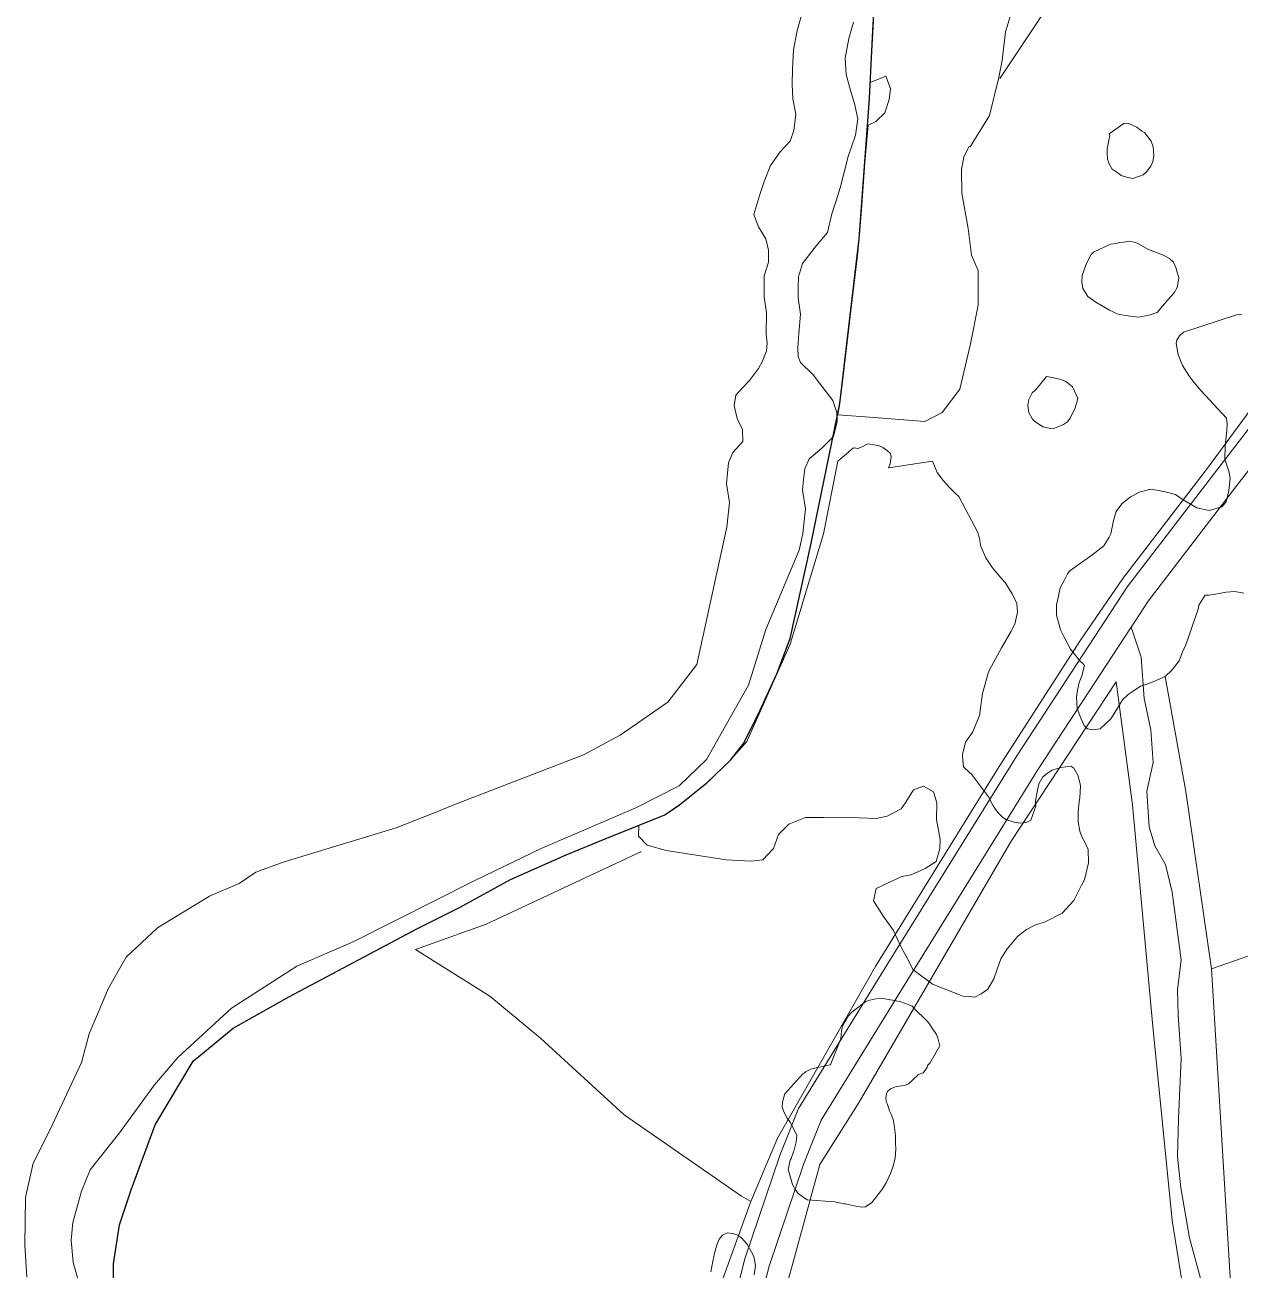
# Model space of a CAD drawing. Header units: metres. Extents: x 4652992 to 4879070, y 2074171 to 2309877.
# Drawn here: x 4653547.1 to 4653664.2, y 2308349.9 to 2308470 of the extents above; entities that cross this region are included whole.
import ezdxf

# ---------------------------------------------------------------- set-up
doc = ezdxf.new("R2010")
doc.units = ezdxf.units.M
doc.header["$MEASUREMENT"] = 0
doc.linetypes.add('DGN Style 3', pattern=[92.779933, 66.271381, -26.508552])
for name, color, linetype, lineweight in [('Level 19', 38, 'DGN Style 3', 0), ('Level 2', 6, 'Continuous', 0), ('Level 20', 30, 'DGN Style 3', 0), ('Level 37', 3, 'Continuous', 0), ('Level 40', 1, 'Continuous', 0)]:
    doc.layers.add(name, color=color, linetype=linetype, lineweight=lineweight)
doc.layers.add('Limite', color=38, linetype='Continuous', lineweight=0, plot=False)

msp = doc.modelspace()

# ---------------------------------------------------------------- linework, layer by layer
at = {"layer": 'Level 19', "linetype": 'DGN Style 3'}
for points in [[(4653615.074191, 2308345.397888, 1263.561241), (4653616.489438, 2308351.026475, 1263.700968), (4653619.897198, 2308361.0764, 1264.1463), (4653621.661142, 2308365.510388, 1264.322569), (4653630.289758, 2308379.512862, 1265.315201), (4653642.72882, 2308399.54665, 1267.058266), (4653653.379919, 2308415.854819, 1267.896338), (4653661.995029, 2308427.084118, 1267.672768), (4653670.328958, 2308437.913095, 1267.636081), (4653672.095527, 2308440.809492, 1267.638896), (4653673.696828, 2308445.325073, 1267.6662), (4653675.187723, 2308448.519744, 1267.789973), (4653684.73016, 2308461.247137, 1267.193582), (4653695.8698, 2308473.792888, 1266.322928), (4653697.496112, 2308475.856548, 1266.217669), (4653706.258907, 2308484.638428, 1265.563259), (4653708.84565, 2308487.049382, 1265.31487), (4653720.859279, 2308497.879814, 1264.662848), (4653735.15817, 2308510.34644, 1263.786562), (4653748.209587, 2308519.784115, 1262.753284), (4653766.747758, 2308532.93109, 1261.06256), (4653775.645877, 2308537.975289, 1260.371662)], [(4653672.341918, 2308436.530621, 1268.110353), (4653663.928543, 2308425.598413, 1267.736879), (4653655.370873, 2308414.443983, 1267.988848), (4653654.112498, 2308412.517252, 1268.035966), (4653653.740898, 2308411.948286, 1268.026534), (4653644.785647, 2308398.236674, 1267.157789), (4653632.3635, 2308378.230128, 1265.504367), (4653623.848388, 2308364.411847, 1264.375077), (4653622.186202, 2308360.233649, 1264.201032), (4653618.83026, 2308350.336541, 1263.814918), (4653617.46304, 2308344.898959, 1263.655322)]]:
    msp.add_polyline3d(points, dxfattribs=at)
at = {"layer": 'Level 2'}
for points in [[(4653547.266482, 2308349.271303, 1253.4535), (4653547.092715, 2308352.376528, 1253.441), (4653547.165102, 2308356.958315, 1253.4285), (4653547.893496, 2308360.240298, 1253.3285), (4653549.49811, 2308363.449709, 1253.2285), (4653552.539675, 2308369.970522, 1253.191), (4653553.276919, 2308372.739687, 1253.191), (4653555.15552, 2308377.131716, 1253.116), (4653556.869326, 2308380.124514, 1253.041), (4653559.88373, 2308382.947329, 1252.9285), (4653564.900515, 2308386.014712, 1252.891), (4653567.761721, 2308387.212282, 1252.891), (4653569.357119, 2308388.316286, 1252.891), (4653572.078127, 2308389.322329, 1252.8785), (4653582.884707, 2308392.597903, 1252.4785), (4653586.496706, 2308394.006899, 1252.3535), (4653588.436709, 2308394.808291, 1252.2785), (4653600.944094, 2308399.642885, 1252.091), (4653604.472475, 2308401.517885, 1251.9285), (4653609.072329, 2308404.71271, 1251.7035), (4653611.86133, 2308408.353518, 1251.541), (4653614.401085, 2308419.97436, 1250.9375), (4653614.763975, 2308421.577248, 1250.9057), (4653614.884394, 2308422.774258, 1250.8057), (4653615.004812, 2308423.971267, 1250.7057), (4653614.732383, 2308425.755349, 1250.6057), (4653614.832032, 2308426.781151, 1250.5557), (4653614.93168, 2308427.806952, 1250.5057), (4653615.350133, 2308428.786046, 1250.1057), (4653616.290946, 2308429.853863, 1250.0057), (4653616.275662, 2308431.017705, 1249.9057), (4653615.753771, 2308432.070307, 1249.9057), (4653615.456575, 2308433.322018, 1249.9057), (4653615.632033, 2308434.328592, 1249.7057), (4653616.258426, 2308435.017405, 1249.0057), (4653616.946957, 2308435.738548, 1248.9057), (4653617.807484, 2308436.89649, 1248.8057), (4653618.190757, 2308437.584223, 1248.8057), (4653618.592259, 2308438.5846, 1248.7057), (4653618.637447, 2308439.338607, 1248.6057), (4653618.553458, 2308440.217868, 1247.8057), (4653618.584317, 2308442.255527, 1247.8057), (4653618.361852, 2308443.806319, 1247.8057), (4653618.365909, 2308444.821185, 1247.7557), (4653618.369967, 2308445.836051, 1247.7057), (4653618.763282, 2308447.138808, 1247.6057), (4653618.781482, 2308448.30227, 1247.5557), (4653618.52817, 2308449.390448, 1247.5057), (4653617.807033, 2308450.560763, 1247.3057), (4653617.370252, 2308451.745651, 1247.2057), (4653617.954054, 2308453.655188, 1247.0557), (4653618.366333, 2308454.913001, 1246.9057), (4653618.962874, 2308456.467955, 1246.8057), (4653619.897738, 2308457.785105, 1246.7057), (4653620.859525, 2308458.817284, 1246.4557), (4653621.219371, 2308459.838772, 1246.2057), (4653621.425188, 2308461.427032, 1246.1057), (4653621.134618, 2308462.905658, 1245.9057), (4653621.053256, 2308464.276803, 1245.9057), (4653621.104596, 2308465.776805, 1245.8057), (4653621.201063, 2308467.606509, 1245.7057), (4653621.547514, 2308469.495407, 1245.6057), (4653621.986263, 2308471.061661, 1245.5557)], [(4653626.969285, 2308470.272438, 1245.555739), (4653626.530536, 2308468.706184, 1245.605739), (4653626.184085, 2308466.817285, 1245.705739), (4653626.268515, 2308465.252506, 1245.805739), (4653626.682371, 2308463.705112, 1245.905739), (4653627.08518, 2308462.442617, 1245.905739), (4653627.37575, 2308460.963991, 1246.105739), (4653627.169933, 2308459.375731, 1246.205739), (4653626.810087, 2308458.354243, 1246.455739), (4653626.450242, 2308457.332755, 1246.705739), (4653626.076087, 2308455.81995, 1246.805739), (4653625.701932, 2308454.307144, 1246.905739), (4653625.289653, 2308453.049331, 1247.055739), (4653624.877373, 2308451.791517, 1247.205739), (4653624.468926, 2308450.00149, 1247.305739), (4653623.42026, 2308448.749812, 1247.505739), (4653622.734587, 2308447.888584, 1247.555739), (4653622.048914, 2308447.027356, 1247.605739), (4653621.655599, 2308445.724599, 1247.705739), (4653621.651542, 2308444.709734, 1247.755739), (4653621.647484, 2308443.694868, 1247.805739), (4653621.869949, 2308442.144076, 1247.805739), (4653621.701703, 2308440.262516, 1247.805739), (4653621.605628, 2308438.904638, 1248.605739), (4653621.62638, 2308438.052125, 1248.705739), (4653621.865478, 2308437.48249, 1248.805739), (4653623.087875, 2308436.266137, 1248.805739), (4653623.706435, 2308435.459612, 1248.905739), (4653624.324995, 2308434.653087, 1249.005739), (4653624.988594, 2308433.796574, 1249.705739), (4653625.379714, 2308432.635875, 1249.905739), (4653625.405066, 2308431.736793, 1249.905739), (4653625.048791, 2308430.343577, 1249.905739), (4653623.914126, 2308429.191579, 1250.005739), (4653622.685732, 2308428.180189, 1250.105739), (4653622.267279, 2308427.201095, 1250.505739), (4653622.167631, 2308426.175294, 1250.555739), (4653622.067982, 2308425.149492, 1250.605739), (4653622.340411, 2308423.36541, 1250.705739), (4653622.219993, 2308422.168401, 1250.805739), (4653622.099574, 2308420.971391, 1250.905739), (4653621.736684, 2308419.368503, 1250.937501), (4653618.528078, 2308411.707522, 1251.5875), (4653616.8407, 2308406.347719, 1251.85), (4653612.793886, 2308399.197695, 1251.9125), (4653610.161318, 2308396.639895, 1251.9375), (4653606.042727, 2308394.549685, 1251.9375), (4653596.867312, 2308390.584292, 1252.05), (4653590.518496, 2308387.535891, 1252.225), (4653578.790102, 2308381.632876, 1252.675), (4653573.296877, 2308379.250674, 1253.075), (4653567.003115, 2308375.20032, 1253.4375), (4653561.821902, 2308370.448488, 1253.4875), (4653559.582888, 2308367.800722, 1253.4875), (4653556.216677, 2308363.176333, 1253.4875), (4653553.382693, 2308359.611086, 1253.4875), (4653552.558291, 2308357.56531, 1253.4875), (4653551.728091, 2308354.531313, 1253.4875), (4653551.554079, 2308352.815493, 1253.4875), (4653551.756899, 2308350.662295, 1253.4875), (4653552.687685, 2308347.38489, 1253.4875)]]:
    msp.add_polyline3d(points, dxfattribs=at)
at = {"layer": 'Level 20', "linetype": 'Continuous'}
msp.add_polyline3d([(4653660.426077, 2308349.118045, 1274.3309), (4653659.369519, 2308353.047973, 1274.3309), (4653658.517259, 2308357.880153, 1273.7568), (4653658.197869, 2308360.892166, 1273.1828), (4653658.295197, 2308364.53114, 1273.1828), (4653658.572668, 2308370.358693, 1272.6088), (4653658.281769, 2308374.522661, 1272.6088), (4653658.205441, 2308376.974704, 1272.0347), (4653658.577138, 2308379.874227, 1272.0347), (4653657.693634, 2308386.375541, 1271.4607), (4653657.060409, 2308389.059261, 1270.8867), (4653656.010895, 2308390.852416, 1270.3126), (4653655.487975, 2308392.67793, 1270.3126), (4653655.244901, 2308396.120147, 1269.7386), (4653655.850163, 2308398.885959, 1269.7386), (4653655.633858, 2308402.056885, 1269.1386), (4653654.986023, 2308405.055249, 1268.9646), (4653654.699083, 2308409.053602, 1268.5905), (4653653.740898, 2308411.948286, 1267.3562)], dxfattribs=at)
at = {"layer": 'Level 37', "extrusion": (-0.4293027102368139, 0.0045422351984884, 0.9031492407585403), "elevation": -1986194.496501, "flags": 128}
msp.add_lwpolyline([(-2357485.098852, 4181205.09275), (-2357502.153771, 4181202.131545), (-2357513.223537, 4181199.802316)], dxfattribs=at)
at = {"layer": 'Level 37'}
for points in [[(4653641.069723, 2308464.861783, 1255.875513), (4653645.770833, 2308471.879214, 1255.875513), (4653652.835495, 2308482.438259, 1257.02358), (4653661.341535, 2308475.636983, 1261.615849), (4653667.414856, 2308469.844631, 1265.060049), (4653676.086568, 2308462.522258, 1267.930218), (4653680.917622, 2308458.003541, 1267.930218), (4653689.334749, 2308469.601884, 1267.930218), (4653693.98578, 2308475.694268, 1267.356184), (4653695.844801, 2308477.483333, 1267.26072), (4653705.164327, 2308486.452159, 1266.78215), (4653713.413468, 2308493.627782, 1265.966391), (4653722.578614, 2308501.600205, 1265.060049), (4653729.048201, 2308506.962346, 1265.060049), (4653732.022057, 2308509.33112, 1264.83277), (4653748.923644, 2308522.793786, 1263.541057), (4653751.581232, 2308524.910642, 1263.337949), (4653770.451001, 2308537.318346, 1262.189882), (4653772.816567, 2308538.668556, 1261.967054), (4653782.639026, 2308544.274987, 1261.041815)], [(4653617.065676, 2308356.56083, 1264.5288), (4653619.651924, 2308362.664328, 1265.425195), (4653629.116232, 2308379.288493, 1266.625194), (4653641.03193, 2308398.502095, 1267.725195), (4653648.858154, 2308410.700358, 1268.325194), (4653652.942029, 2308416.634862, 1268.525195), (4653661.104912, 2308427.275433, 1268.725195), (4653668.174779, 2308436.896752, 1268.525195), (4653671.051686, 2308442.474139, 1268.525195), (4653673.155292, 2308447.694201, 1268.725195), (4653680.917622, 2308458.003541, 1267.930218)], [(4653661.979608, 2308328.446971, 1276.5407), (4653660.863788, 2308334.950826, 1276.5407), (4653657.685516, 2308354.724919, 1275.3927), (4653655.822212, 2308373.440376, 1273.6706), (4653653.885788, 2308394.815743, 1271.3744), (4653652.299234, 2308406.674866, 1269.6523), (4653642.174585, 2308391.315507, 1268.5043), (4653627.507573, 2308366.126088, 1267.3562), (4653623.724436, 2308360.116868, 1266.7822), (4653619.222721, 2308343.663895, 1266.7822)], [(4653675.538278, 2308339.84655, 1276.052975), (4653663.65392, 2308343.394426, 1275.966687), (4653661.496664, 2308379.009297, 1273.096519), (4653685.759508, 2308387.446047, 1272.522485), (4653697.911935, 2308391.954676, 1271.948452), (4653722.035655, 2308399.856087, 1271.261034)], [(4653558.285879, 2308343.017175, 1258.7457), (4653571.483016, 2308341.065172, 1260.4678), (4653587.78737, 2308337.401819, 1261.6158), (4653595.365839, 2308335.978425, 1261.6158), (4653604.190306, 2308334.118943, 1262.7639), (4653609.758876, 2308333.243686, 1263.5288), (4653613.009612, 2308345.270741, 1264.3288), (4653617.065676, 2308356.56083, 1264.5288), (4653616.166549, 2308357.055535, 1263.912), (4653604.874942, 2308364.929806, 1260.4678), (4653596.793988, 2308372.306716, 1257.5976), (4653591.929896, 2308376.351249, 1255.8755), (4653584.751781, 2308380.847646, 1255.3015), (4653591.555955, 2308383.293262, 1255.3015), (4653606.528478, 2308390.325035, 1255.3015)]]:
    msp.add_polyline3d(points, dxfattribs=at)
at = {"layer": 'Level 40', "color": 3, "flags": 128}
for points, elevation in [([(4653651.637264, 2308459.507274), (4653653.032703, 2308460.512246), (4653653.278394, 2308460.544), (4653653.585743, 2308460.483769), (4653654.301637, 2308460.152103), (4653654.784039, 2308459.784967), (4653655.016249, 2308459.644109), (4653655.669929, 2308458.800718), (4653655.868174, 2308458.265318), (4653655.922663, 2308457.361523), (4653655.8192, 2308456.85599), (4653655.653695, 2308456.402842), (4653655.224891, 2308455.847616), (4653654.902034, 2308455.564027), (4653653.905288, 2308455.227258), (4653653.290562, 2308455.347746), (4653652.763939, 2308455.514926), (4653652.594279, 2308455.657058), (4653651.921698, 2308456.095497), (4653651.628595, 2308456.63239), (4653651.47399, 2308457.062225), (4653651.425005, 2308457.657335), (4653651.429317, 2308458.049122), (4653651.531925, 2308458.569073), (4653651.601181, 2308458.920015), (4653651.68883, 2308459.364165), (4653651.637264, 2308459.507274)], 1264.800385), ([(4653650.097821, 2308448.095588), (4653651.761564, 2308448.882352), (4653652.326831, 2308448.930524), (4653652.58646, 2308449.038616), (4653653.007941, 2308449.083156), (4653653.547756, 2308449.168141), (4653654.175526, 2308449.045069), (4653654.444448, 2308448.925644), (4653655.42824, 2308448.349099), (4653656.846213, 2308447.806011), (4653657.444095, 2308447.503348), (4653657.832198, 2308447.127104), (4653658.062698, 2308446.61352), (4653658.343707, 2308445.623055), (4653658.264662, 2308445.222379), (4653658.16436, 2308444.713954), (4653657.90037, 2308444.180779), (4653657.284455, 2308443.496935), (4653656.254414, 2308442.277382), (4653655.4909, 2308442.029568), (4653654.421611, 2308441.841716), (4653653.183413, 2308442.005012), (4653652.495431, 2308442.139921), (4653651.651106, 2308442.519177), (4653650.895316, 2308442.957514), (4653650.338142, 2308443.278483), (4653649.572836, 2308443.826062), (4653649.081578, 2308444.604238), (4653648.973696, 2308445.21556), (4653649.018098, 2308445.842851), (4653649.397127, 2308446.936426), (4653649.899637, 2308447.895954), (4653650.097821, 2308448.095588)], 1269.200385), ([(4653644.647717, 2308434.949362), (4653645.594788, 2308436.118563), (4653645.977911, 2308436.043417), (4653646.135772, 2308436.012454), (4653646.855607, 2308435.86708), (4653647.441136, 2308435.638651), (4653647.914937, 2308435.253152), (4653648.078432, 2308435.12673), (4653648.592858, 2308434.033894), (4653648.571723, 2308433.86084), (4653648.338748, 2308433.083571), (4653647.871619, 2308432.088205), (4653647.596175, 2308431.740664), (4653647.228687, 2308431.493627), (4653646.448563, 2308431.168693), (4653646.111761, 2308431.075344), (4653645.21373, 2308431.251514), (4653644.425057, 2308431.804776), (4653644.217829, 2308432.017056), (4653643.87173, 2308432.630694), (4653643.770816, 2308433.329199), (4653643.884176, 2308433.903558), (4653644.205004, 2308434.541325), (4653644.454177, 2308434.762473), (4653644.647717, 2308434.949362)], 1267.200385)]:
    msp.add_lwpolyline(points, dxfattribs=dict(at, elevation=elevation))
at = {"layer": 'Level 40', "color": 3}
for points in [[(4653642.107913, 2308470.933875, 1256.3989), (4653641.624433, 2308469.339456, 1256.3989), (4653641.30218, 2308466.601184, 1259.2691), (4653640.950203, 2308464.818297, 1259.2691), (4653640.084331, 2308461.28411, 1259.2691), (4653638.23013, 2308458.280193, 1259.2691), (4653638.126707, 2308458.301859, 1259.2691), (4653637.617384, 2308457.305882, 1259.2691), (4653637.377352, 2308456.090126, 1259.2691), (4653637.430966, 2308453.8065, 1259.2691), (4653638.034446, 2308450.397324, 1260.9912), (4653638.363188, 2308447.812113, 1260.9912), (4653638.996316, 2308446.34352, 1260.9912), (4653639.00381, 2308442.980781, 1260.9912), (4653638.269145, 2308439.259175, 1260.9912), (4653637.230178, 2308434.902436, 1263.2873), (4653635.527784, 2308432.638091, 1263.2873), (4653633.854473, 2308431.79291, 1263.2873), (4653628.981651, 2308432.172433, 1260.9912), (4653625.449127, 2308432.432816, 1258.1185)], [(4653625.449127, 2308432.432816, 1258.1185), (4653625.670711, 2308433.506379, 1258.042616), (4653625.917864, 2308435.614249, 1257.8957), (4653626.363819, 2308439.417623, 1257.6194), (4653626.784854, 2308443.008464, 1257.3525), (4653627.343561, 2308447.773458, 1256.9879), (4653627.531705, 2308449.378069, 1256.861777), (4653627.737558, 2308452.212802, 1256.6399), (4653628.095734, 2308457.145115, 1256.2249), (4653628.391538, 2308460.341242, 1255.8249), (4653629.138103, 2308460.702064, 1255.8249), (4653629.981093, 2308461.551132, 1255.8249), (4653630.400754, 2308462.821248, 1255.8249), (4653630.528397, 2308463.895008, 1255.8249), (4653630.087179, 2308465.080228, 1255.8249), (4653628.593321, 2308464.475581, 1255.4661), (4653628.744771, 2308467.478819, 1255.1443), (4653628.89594, 2308470.377129, 1254.832206)], [(4653664.588801, 2308415.209841, 1276.800385), (4653663.750263, 2308415.373752, 1276.800385), (4653662.906359, 2308415.330207, 1276.800385), (4653661.869796, 2308415.135252, 1276.800385), (4653661.26466, 2308415.014493, 1276.800385), (4653660.866544, 2308415.041252, 1276.800385), (4653660.257836, 2308414.052225, 1276.800385), (4653660.225542, 2308413.766049, 1276.800385), (4653659.006314, 2308410.254879, 1274.000385), (4653658.726039, 2308409.623105, 1274.000385), (4653658.358788, 2308408.703253, 1274.000385), (4653657.708851, 2308407.842779, 1274.000385), (4653657.016437, 2308407.18296, 1274.000385), (4653655.93201, 2308406.693951, 1274.000385), (4653655.349093, 2308406.485659, 1274.000385), (4653654.638843, 2308406.259954, 1274.000385), (4653653.946288, 2308405.780306, 1274.000385), (4653653.453692, 2308405.448901, 1274.000385), (4653652.910715, 2308404.937702, 1274.000385), (4653652.333296, 2308403.984799, 1274.000385), (4653651.7751, 2308403.113981, 1274.000385), (4653650.750642, 2308402.139421, 1274.000385), (4653649.988476, 2308402.048985, 1274.000385), (4653649.530315, 2308402.138952, 1274.000385), (4653649.219378, 2308402.464886, 1274.000385), (4653648.877171, 2308403.169527, 1274.000385), (4653648.550601, 2308404.099936, 1274.000385), (4653648.45671, 2308405.236868, 1274.000385), (4653648.57862, 2308405.854415, 1274.000385), (4653648.738777, 2308406.614417, 1274.000385), (4653648.974418, 2308407.25184, 1274.000385), (4653649.245063, 2308408.259225, 1274.000385), (4653649.00332, 2308408.493939, 1274.000385), (4653648.811156, 2308408.653021, 1274.000385), (4653647.906419, 2308409.821931, 1274.000385), (4653647.288613, 2308410.964711, 1274.000385), (4653646.94208, 2308411.69601, 1274.000385), (4653646.553666, 2308413.11004, 1274.000385), (4653646.558442, 2308414.107215, 1274.000385), (4653646.725013, 2308414.946538, 1274.000385), (4653646.905437, 2308415.747437, 1274.000385), (4653647.283135, 2308416.458057, 1274.000385), (4653647.601241, 2308417.095051, 1274.000385), (4653647.835521, 2308417.384608, 1274.000385), (4653648.516873, 2308417.872653, 1274.000385), (4653649.949635, 2308418.886169, 1274.000385), (4653650.519085, 2308419.350863, 1274.000385), (4653651.09838, 2308419.795133, 1274.000385), (4653651.608115, 2308420.614356, 1274.000385), (4653651.79269, 2308420.92832, 1274.000385), (4653652.048381, 2308422.224263, 1274.000385), (4653652.288658, 2308423.106471, 1274.000385), (4653652.858574, 2308423.835972, 1274.000385), (4653653.668641, 2308424.522728, 1274.000385), (4653654.610317, 2308424.990612, 1274.000385), (4653655.649051, 2308425.246604, 1274.000385), (4653656.900225, 2308425.018823, 1274.000385), (4653658.004953, 2308424.722165, 1274.000385), (4653658.742382, 2308424.223884, 1274.000385), (4653660.080447, 2308423.439431, 1274.000385), (4653661.255152, 2308423.188871, 1274.000385), (4653662.485498, 2308423.541602, 1274.000385), (4653662.91642, 2308424.04152, 1274.000385), (4653663.173625, 2308425.113192, 1274.000385), (4653663.301701, 2308426.32773, 1274.000385), (4653663.172068, 2308426.985923, 1274.000385), (4653662.777788, 2308428.151283, 1274.000385), (4653662.803922, 2308429.409293, 1274.000385), (4653662.96157, 2308430.922122, 1274.000385), (4653663.002208, 2308431.516409, 1274.000385), (4653662.924352, 2308432.095231, 1274.000385), (4653660.459123, 2308434.775385, 1269.600385), (4653659.774086, 2308435.581744, 1269.600385), (4653659.308104, 2308436.200444, 1269.600385), (4653658.68042, 2308437.170542, 1269.600385), (4653658.278397, 2308438.253471, 1269.600385), (4653658.084489, 2308439.31362, 1269.600385), (4653658.149077, 2308439.622662, 1269.600385), (4653658.396791, 2308440.025275, 1269.600385), (4653658.780107, 2308440.393691, 1269.600385), (4653663.898821, 2308442.074095, 1272.200385), (4653664.40877, 2308442.113318, 1272.200385)], [(4653610.046084, 2308394.709097, 1261.000385), (4653610.184988, 2308394.803899, 1261.053302), (4653612.849029, 2308396.941157, 1262.127999), (4653612.983345, 2308397.070184, 1262.186605), (4653613.017466, 2308397.097613, 1262.200385), (4653613.618093, 2308397.679939, 1262.200385), (4653615.116192, 2308399.119051, 1262.200385), (4653615.159821, 2308399.174693, 1262.200385), (4653616.705127, 2308400.925891, 1262.200385), (4653620.852925, 2308410.294193, 1262.200385), (4653624.076624, 2308420.950405, 1262.200385), (4653625.456765, 2308427.938931, 1262.200385), (4653626.985221, 2308429.23248, 1264.200385), (4653627.413503, 2308429.176239, 1264.200385), (4653627.6069, 2308429.262516, 1264.400385), (4653627.79907, 2308429.34729, 1265.000385), (4653628.172983, 2308429.541731, 1265.000385), (4653628.398221, 2308429.623381, 1265.000385), (4653628.96831, 2308429.511526, 1265.000385), (4653629.444164, 2308429.418161, 1265.000385), (4653629.814678, 2308429.262318, 1265.000385), (4653630.241889, 2308428.954887, 1265.000385), (4653630.552858, 2308428.699019, 1265.000385), (4653630.610717, 2308428.362564, 1265.000385), (4653630.505914, 2308427.685669, 1265.000385), (4653630.363051, 2308427.315011, 1265.000385), (4653634.594207, 2308427.950721, 1266.800385), (4653635.045772, 2308426.847092, 1266.800385), (4653635.635721, 2308426.04762, 1266.800385), (4653636.199348, 2308425.457098, 1266.800385), (4653636.784427, 2308424.864763, 1266.800385), (4653637.123587, 2308424.555122, 1266.800385), (4653638.972852, 2308421.071216, 1269.200385), (4653639.107339, 2308420.490109, 1269.200385), (4653639.25335, 2308419.710645, 1269.200385), (4653639.735695, 2308418.618683, 1269.200385), (4653640.379509, 2308417.658732, 1269.200385), (4653641.188959, 2308416.702728, 1269.200385), (4653641.594693, 2308416.258005, 1269.200385), (4653642.254997, 2308415.145066, 1269.200385), (4653642.724184, 2308414.227194, 1269.200385), (4653642.770415, 2308413.376062, 1269.200385), (4653642.515972, 2308412.2199, 1269.200385), (4653642.164606, 2308411.56961, 1269.200385), (4653641.246928, 2308409.959568, 1269.200385), (4653640.082087, 2308407.820123, 1269.200385), (4653639.951437, 2308407.51097, 1269.200385), (4653639.396216, 2308405.539615, 1269.200385), (4653639.195066, 2308403.940255, 1269.200385), (4653639.16089, 2308403.505385, 1269.200385), (4653638.489937, 2308401.855042, 1269.200385), (4653637.768121, 2308400.867784, 1269.200385), (4653637.491294, 2308399.676248, 1269.200385), (4653637.511828, 2308399.085827, 1269.200385), (4653637.58906, 2308398.487842, 1269.200385), (4653638.175968, 2308397.910829, 1269.200385), (4653638.358155, 2308397.754212, 1269.200385), (4653640.098092, 2308395.443026, 1272.000385), (4653640.223323, 2308395.140672, 1272.000385), (4653640.450305, 2308394.71024, 1272.000385), (4653640.891386, 2308394.071843, 1272.000385), (4653641.322756, 2308393.622589, 1272.000385), (4653641.657147, 2308393.408183, 1272.000385), (4653642.459763, 2308393.15419, 1272.000385), (4653643.053098, 2308393.037692, 1272.000385), (4653643.609302, 2308393.094291, 1272.000385), (4653644.070925, 2308393.33543, 1272.000385), (4653644.559946, 2308394.669988, 1272.000385), (4653644.528812, 2308395.236355, 1272.000385), (4653644.689707, 2308396.051785, 1272.000385), (4653644.843943, 2308396.833466, 1272.000385), (4653645.224901, 2308397.505184, 1272.000385), (4653645.669865, 2308397.873642, 1272.000385), (4653646.124166, 2308398.137197, 1272.000385), (4653646.972571, 2308398.404606, 1272.000385), (4653647.915756, 2308398.552719, 1272.000385), (4653648.22213, 2308398.358671, 1272.000385), (4653648.613588, 2308397.685979, 1272.000385), (4653648.833466, 2308396.847406, 1272.000385), (4653648.871514, 2308396.616742, 1272.000385), (4653648.800019, 2308395.479335, 1272.000385), (4653648.728262, 2308395.115608, 1272.000385), (4653648.63965, 2308394.106039, 1272.000385), (4653648.618125, 2308393.172751, 1272.000385), (4653648.777625, 2308392.278816, 1272.000385), (4653649.002291, 2308391.738924, 1272.000385), (4653649.3118, 2308391.14416, 1272.000385), (4653649.612765, 2308390.50508, 1272.000385), (4653649.635072, 2308389.217847, 1272.000385), (4653649.231007, 2308387.583632, 1272.000385), (4653648.962035, 2308387.065205, 1272.000385), (4653648.19938, 2308385.588877, 1272.000385), (4653647.095081, 2308384.370503, 1272.000385), (4653645.447718, 2308383.524419, 1272.000385), (4653644.453214, 2308383.20557, 1272.000385), (4653643.648335, 2308382.799402, 1272.000385), (4653642.81708, 2308382.147049, 1272.000385), (4653642.328237, 2308381.565358, 1272.000385), (4653641.787269, 2308380.924326, 1272.000385), (4653641.183616, 2308379.962861, 1272.000385), (4653640.816096, 2308378.966023, 1272.000385), (4653640.510098, 2308378.015597, 1272.000385), (4653639.930963, 2308377.03035, 1272.000385), (4653639.280303, 2308376.580006, 1272.000385), (4653638.659492, 2308376.27073, 1272.000385), (4653638.148116, 2308376.329831, 1272.000385), (4653637.502499, 2308376.373751, 1272.000385), (4653637.186043, 2308376.490606, 1272.000385), (4653634.578444, 2308377.509403, 1270.000385), (4653632.681938, 2308378.944877, 1269.600385), (4653632.386361, 2308379.618734, 1269.600385), (4653631.547077, 2308381.132025, 1269.600385), (4653630.840869, 2308382.692284, 1269.600385), (4653629.878901, 2308384.045623, 1269.600385), (4653628.896815, 2308385.549484, 1269.600385), (4653629.154636, 2308386.739892, 1269.600385), (4653631.634959, 2308387.88798, 1270.600385), (4653632.53056, 2308388.062958, 1270.600385), (4653633.868297, 2308388.667892, 1270.600385), (4653634.930859, 2308389.3373, 1270.600385), (4653635.291006, 2308390.612855, 1270.600385), (4653635.341068, 2308391.462633, 1270.600385), (4653634.968348, 2308393.398871, 1268.000385), (4653635.013667, 2308394.997698, 1268.000385), (4653634.699269, 2308396.066081, 1268.000385), (4653633.737887, 2308396.622755, 1268.000385), (4653632.749671, 2308396.244469, 1268.000385), (4653632.016708, 2308395.061212, 1268.000385), (4653631.562195, 2308394.415073, 1268.000385), (4653630.210976, 2308393.702166, 1268.000385), (4653629.165472, 2308393.476938, 1268.000385), (4653627.520993, 2308393.553515, 1268.000385), (4653624.094235, 2308393.592703, 1263.400385), (4653622.359106, 2308393.593321, 1263.400385), (4653620.743118, 2308392.952214, 1263.400385), (4653619.735381, 2308391.952172, 1263.400385), (4653619.258739, 2308390.583155, 1263.400385), (4653618.244452, 2308389.510383, 1263.400385), (4653617.072064, 2308389.38397, 1263.400385), (4653614.708608, 2308389.491707, 1263.400385), (4653610.772232, 2308390.110406, 1260.600385), (4653608.900856, 2308390.418489, 1260.600385), (4653607.087128, 2308390.909958, 1260.600385), (4653606.231359, 2308391.778056, 1260.600385), (4653606.288142, 2308392.841372, 1260.600385), (4653608.793946, 2308393.854509, 1261.000385), (4653610.046084, 2308394.709097, 1261.000385)], [(4653635.282946, 2308371.558438, 1272.800385), (4653634.333651, 2308369.910823, 1272.800385), (4653634.108301, 2308369.661097, 1272.800385), (4653634.074784, 2308369.491269, 1272.800385), (4653633.960737, 2308369.304602, 1272.800385), (4653633.833821, 2308369.137041, 1272.800385), (4653633.680594, 2308368.980718, 1272.800385), (4653633.680579, 2308368.980708, 1272.800385), (4653633.569388, 2308368.924225, 1272.400385), (4653633.220827, 2308368.759983, 1272.000385), (4653632.269589, 2308367.915065, 1272.000385), (4653631.885493, 2308367.755062, 1271.800385), (4653631.588858, 2308367.710097, 1271.400385), (4653631.123058, 2308367.657526, 1271.200385), (4653630.801804, 2308367.517103, 1271.200385), (4653630.546444, 2308367.417371, 1271.200385), (4653630.264049, 2308367.178288, 1271.200385), (4653630.158108, 2308366.938547, 1271.200385), (4653630.099706, 2308366.573034, 1271.200385), (4653630.130495, 2308366.202265, 1271.200385), (4653630.210034, 2308366.009863, 1271.200385), (4653630.303556, 2308365.720064, 1271.200385), (4653630.435728, 2308365.29892, 1271.200385), (4653630.596884, 2308364.991629, 1271.200385), (4653630.786102, 2308364.464728, 1271.200385), (4653630.897457, 2308363.940369, 1271.200385), (4653631.024016, 2308362.921106, 1271.200385), (4653631.023315, 2308362.178852, 1271.200385), (4653631.045395, 2308361.602405, 1271.200385), (4653630.997906, 2308360.766699, 1271.200385), (4653630.799004, 2308359.969296, 1271.200385), (4653630.549436, 2308359.253926, 1271.200385), (4653630.113064, 2308358.369093, 1271.200385), (4653629.844143, 2308357.89632, 1271.200385), (4653629.786205, 2308357.814167, 1271.200385), (4653628.736441, 2308356.459405, 1271.200385), (4653628.126189, 2308356.04905, 1271.200385), (4653627.736429, 2308356.00785, 1271.200385), (4653627.02672, 2308356.147449, 1271.200385), (4653626.169641, 2308356.316035, 1271.200385), (4653626.065912, 2308356.336439, 1271.200385), (4653625.465715, 2308356.454496, 1271.200385), (4653625.295799, 2308356.487918, 1271.200385), (4653625.160203, 2308356.51459, 1271.200385), (4653622.499116, 2308356.716676, 1268.200385), (4653621.974551, 2308357.103432, 1268.200385), (4653621.645034, 2308357.334617, 1268.200385), (4653621.320292, 2308357.782943, 1268.200385), (4653621.233353, 2308357.98229, 1268.200385), (4653621.103678, 2308358.18042, 1268.200385), (4653620.699792, 2308359.553635, 1268.200385), (4653620.6805, 2308359.623903, 1268.200385), (4653620.860332, 2308360.534758, 1268.200385), (4653620.955418, 2308360.717467, 1268.200385), (4653621.183328, 2308361.331089, 1268.200385), (4653621.207586, 2308361.404849, 1268.200385), (4653621.447227, 2308362.311796, 1268.200385), (4653621.514053, 2308362.949169, 1268.200385), (4653620.875511, 2308364.198337, 1268.200385), (4653620.590877, 2308364.549989, 1268.200385), (4653620.230422, 2308365.30876, 1268.200385), (4653620.11023, 2308365.702084, 1268.200385), (4653620.133404, 2308366.118317, 1268.200385), (4653620.21208, 2308366.516783, 1268.200385), (4653620.362147, 2308366.92776, 1268.200385), (4653622.097597, 2308368.860895, 1270.400385), (4653622.223349, 2308368.937034, 1270.400385), (4653622.345153, 2308369.06531, 1270.400385), (4653622.865602, 2308369.316811, 1270.400385), (4653622.865633, 2308369.316824, 1270.400385), (4653623.488725, 2308369.489395, 1270.400385), (4653623.870633, 2308369.550729, 1270.400385), (4653624.710961, 2308369.720681, 1270.400385), (4653624.793096, 2308369.825129, 1270.400385), (4653625.741949, 2308372.228814, 1272.800385), (4653625.738144, 2308372.258796, 1272.800385), (4653625.826929, 2308373.00576, 1272.800385), (4653625.84981, 2308373.121656, 1272.800385), (4653625.923678, 2308373.495817, 1272.800385), (4653626.455808, 2308374.438632, 1272.800385), (4653626.771215, 2308374.772209, 1272.800385), (4653626.974752, 2308374.955723, 1272.800385), (4653628.147378, 2308375.842399, 1272.800385), (4653628.554329, 2308375.970609, 1272.800385), (4653629.125289, 2308376.111603, 1272.800385), (4653629.794432, 2308376.145654, 1272.800385), (4653630.728498, 2308375.981827, 1272.800385), (4653631.424552, 2308375.845008, 1272.800385), (4653631.993962, 2308375.650742, 1272.800385), (4653632.620114, 2308375.378518, 1272.800385), (4653632.880277, 2308375.095107, 1272.800385), (4653633.967712, 2308374.046844, 1272.800385), (4653634.125111, 2308373.868836, 1272.800385), (4653634.341043, 2308373.625299, 1272.800385), (4653634.56931, 2308373.284719, 1272.800385), (4653634.975571, 2308372.677329, 1272.800385), (4653635.090609, 2308372.355365, 1272.800385), (4653635.282946, 2308371.558438, 1272.800385)], [(4653613.211751, 2308349.774146, 1269.200385), (4653613.417158, 2308350.814308, 1269.200385), (4653613.595793, 2308351.718894, 1269.200385), (4653613.83484, 2308352.42762, 1269.200385), (4653614.024097, 2308352.909501, 1269.200385), (4653614.342389, 2308353.298328, 1269.200385), (4653614.784609, 2308353.521875, 1269.200385), (4653615.349925, 2308353.48428, 1269.200385), (4653615.830644, 2308353.295928, 1269.200385), (4653616.16359, 2308353.051203, 1269.200385), (4653616.732803, 2308352.440758, 1269.200385), (4653617.36726, 2308351.25098, 1269.200385), (4653617.531499, 2308350.374917, 1269.200385), (4653617.407986, 2308349.500266, 1269.200385)]]:
    msp.add_polyline3d(points, dxfattribs=at)
at = {"layer": 'Limite', "color": 5, "linetype": 'Continuous', "lineweight": 30}
msp.add_polyline3d([(4653555.626325, 2308341.780975, 1255.720314), (4653555.645765, 2308350.552393, 1254.346084), (4653556.209875, 2308354.321638, 1254.194652), (4653557.328735, 2308357.692764, 1254.268485), (4653559.644683, 2308363.958639, 1254.533231), (4653563.309677, 2308370.102354, 1253.994273), (4653567.166601, 2308373.268857, 1254.274503), (4653572.610852, 2308376.312767, 1254.067578), (4653584.929353, 2308382.873853, 1252.929866), (4653589.048344, 2308384.928551, 1252.767317), (4653593.89635, 2308387.616647, 1252.634557), (4653599.259795, 2308389.986117, 1252.484696), (4653603.033734, 2308391.525563, 1252.466993), (4653608.793946, 2308393.854509, 1252.787056), (4653610.184988, 2308394.803899, 1252.976965), (4653612.849029, 2308396.941157, 1253.163459), (4653615.116192, 2308399.119051, 1253.692515), (4653616.389912, 2308400.743499, 1254.477729), (4653617.904846, 2308403.796328, 1255.017453), (4653619.579937, 2308407.443847, 1254.87027), (4653620.857572, 2308410.85445, 1252.682813), (4653622.862152, 2308419.899105, 1250.80164), (4653625.670711, 2308433.506379, 1249.409901), (4653627.531705, 2308449.378069, 1248.588201), (4653628.514373, 2308462.910053, 1246.74411), (4653628.846583, 2308469.497737, 1246.36492), (4653629.218543, 2308476.125004, 1246.813542)], dxfattribs=at)

doc.saveas('drawing.dxf')
